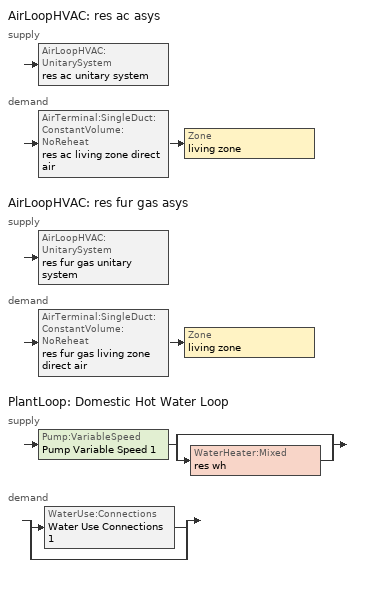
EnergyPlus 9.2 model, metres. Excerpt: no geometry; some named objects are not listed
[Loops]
AirLoopHVAC 'res ac asys'
 supply: AirLoopHVAC:UnitarySystem 'res ac unitary system'
 demand: AirTerminal:SingleDuct:ConstantVolume:NoReheat 'res ac living zone direct air' > Zone 'living zone'
AirLoopHVAC 'res fur gas asys'
 supply: AirLoopHVAC:UnitarySystem 'res fur gas unitary system'
 demand: AirTerminal:SingleDuct:ConstantVolume:NoReheat 'res fur gas living zone direct air' > Zone 'living zone'
PlantLoop 'Domestic Hot Water Loop'
 supply: Pump:VariableSpeed 'Pump Variable Speed 1' > split
  | bypass
  | WaterHeater:Mixed 'res wh'
 demand: split
  | WaterUse:Connections 'Water Use Connections 1'
  | bypass
[ZoneControl:Thermostat]
living zone Thermostat: Zone or ZoneList=living zone; Control Type Schedule=living zone Thermostat Schedule; Control 1=living zone temperature setpoint
[ThermostatSetpoint:DualSetpoint]
living zone temperature setpoint: Heating Setpoint Temperature Schedule=res heating setpoint; Cooling Setpoint Temperature Schedule=res cooling setpoint
[AirTerminal:SingleDuct:ConstantVolume:NoReheat] Availability Schedule=Always On Discrete; Maximum Air Flow Rate {m3/s}=2.98941
res ac living zone direct air; res fur gas living zone direct air
[Zone equipment]
living zone: res ac living zone direct air, res fur gas living zone direct air
[AirLoopHVAC] Design Supply Air Flow Rate {m3/s}=2.98941
res ac asys; res fur gas asys
[Sizing:System] Type of Load to Size On=Sensible; Design Outdoor Air Flow Rate {m3/s}=Autosize; Central Heating Maximum System Air Flow Ratio=0.3; Preheat Design Temperature {C}=7; Preheat Design Humidity Ratio {kgWater/kgDryAir}=0.008; Precool Design Temperature {C}=12.8; Precool Design Humidity Ratio {kgWater/kgDryAir}=0.008; Central Cooling Design Supply Air Temperature {C}=12.8; Central Heating Design Supply Air Temperature {C}=16.7; Type of Zone Sum to Use=NonCoincident; 100% Outdoor Air in Cooling=Yes; 100% Outdoor Air in Heating=Yes; Central Cooling Design Supply Air Humidity Ratio {kgWater/kgDryAir}=0.0085; Central Heating Design Supply Air Humidity Ratio {kgWater/kgDryAir}=0.008; Cooling Supply Air Flow Rate Method=DesignDay; Cooling Supply Air Flow Rate {m3/s}=0; Cooling Supply Air Flow Rate Per Floor Area {m3/s-m2}=0.00996765; Cooling Fraction of Autosized Cooling Supply Air Flow Rate=1; Cooling Supply Air Flow Rate Per Unit Cooling Capacity {m3/s-W}=3.94755e-05; Heating Supply Air Flow Rate Method=DesignDay; Heating Supply Air Flow Rate {m3/s}=0; Heating Supply Air Flow Rate Per Floor Area {m3/s-m2}=0.00996765; Heating Fraction of Autosized Heating Supply Air Flow Rate=1; Heating Fraction of Autosized Cooling Supply Air Flow Rate=1; Heating Supply Air Flow Rate Per Unit Heating Capacity {m3/s-W}=3.15882e-05; System Outdoor Air Method=ZoneSum; Zone Maximum Outdoor Air Fraction=1; Cooling Design Capacity Method=CoolingDesignCapacity; Cooling Design Capacity {W}=Autosize; Cooling Design Capacity Per Floor Area {W/m2}=234.7; Fraction of Autosized Cooling Design Capacity=1; Heating Design Capacity Method=HeatingDesignCapacity; Heating Design Capacity {W}=Autosize; Heating Design Capacity Per Floor Area {W/m2}=157; Fraction of Autosized Heating Design Capacity=1; Central Cooling Capacity Control Method=OnOff
res ac asys; res fur gas asys
[AirLoopHVAC:UnitarySystem] Control Type=Load; Controlling Zone or Thermostat Location=living zone; Dehumidification Control Type=None; Availability Schedule=Always On Discrete; Fan Placement=BlowThrough; Supply Air Fan Operating Mode Schedule=Always Off Discrete; DX Heating Coil Sizing Ratio=1; Use DOAS DX Cooling Coil=No; Minimum Supply Air Temperature {C}=2; Latent Load Control=SensibleOnlyLoadControl; Cooling Supply Air Flow Rate Method=SupplyAirFlowRate; Heating Supply Air Flow Rate Method=SupplyAirFlowRate; No Load Supply Air Flow Rate {m3/s}=0; Maximum Supply Air Temperature {C}=48.8889; Maximum Outdoor Dry-Bulb Temperature for Supplemental Heater Operation {C}=21; Maximum Cycling Rate {cycles/hr}=2.5; Heat Pump Time Constant {s}=60; Fraction of On-Cycle Power Use=0.01; Heat Pump Fan Delay Time {s}=60; Ancillary On-Cycle Electric Power {W}=0; Ancillary Off-Cycle Electric Power {W}=0
Name | Supply Fan | Cooling Coil | Cooling Supply Air Flow Rate {m3/s} | Heating Supply Air Flow Rate {m3/s} | Heating Coil
res ac unitary system | res ac clg supply fan | res ac cooling coil | 2.98941 | 0
res fur gas unitary system | res fur gas htg supply fan |  | 0 | 0.24158 | res fur gas heating coil
[Fan:OnOff] Availability Schedule=Always On Discrete; Fan Total Efficiency=0.75; Pressure Rise {Pa}=794.58; Maximum Flow Rate {m3/s}=2.98942; Motor Efficiency=1; Motor In Airstream Fraction=1
Name | Fan Power Ratio Function of Speed Ratio Curve | Fan Efficiency Ratio Function of Speed Ratio Curve
res ac clg supply fan | Fan On Off Power Curve | Fan On Off Efficiency Curve
res fur gas htg supply fan | Fan On Off Power Curve 1 | Fan On Off Efficiency Curve 1
[Coil:Cooling:DX:SingleSpeed]
res ac cooling coil: Availability Schedule=Always On Discrete; Gross Rated Total Cooling Capacity {W}=62361.7; Gross Rated Sensible Heat Ratio=0.740403; Gross Rated Cooling COP {W/W}=3.95054; Rated Air Flow Rate {m3/s}=3.23115; Rated Evaporator Fan Power Per Volume Flow Rate {W/(m3/s)}=773.391; Total Cooling Capacity Function of Temperature Curve=Cool-Cap-fT1; Total Cooling Capacity Function of Flow Fraction Curve=Cool-Cap-fFF1; Energy Input Ratio Function of Temperature Curve=Cool-EIR-fT1; Energy Input Ratio Function of Flow Fraction Curve=Cool-EIR-fFF1; Part Load Fraction Correlation Curve=Cool-PLF-fPLR1; Nominal Time for Condensate Removal to Begin {s}=1000; Ratio of Initial Moisture Evaporation Rate and Steady State Latent Capacity=1.5; Maximum Cycling Rate {cycles/hr}=3; Latent Capacity Time Constant {s}=45; Condenser Type=AirCooled; Evaporative Condenser Effectiveness=0; Evaporative Condenser Air Flow Rate {m3/s}=Autosize; Evaporative Condenser Pump Rated Power Consumption {W}=Autosize; Crankcase Heater Capacity {W}=0; Maximum Outdoor Dry-Bulb Temperature for Crankcase Heater Operation {C}=12.7778; Basin Heater Capacity {W/K}=0; Basin Heater Setpoint Temperature {C}=10
[Coil:Heating:Fuel]
res fur gas heating coil: Availability Schedule=Always On Discrete; Fuel Type=NaturalGas; Burner Efficiency=0.925; Nominal Capacity {W}=8227.37; Parasitic Electric Load {W}=76; Parasitic Fuel Load {W}=0
[PlantLoop]
Domestic Hot Water Loop: Fluid Type=Water; Plant Equipment Operation Scheme=Domestic Hot Water Loop Operation Schemes; Maximum Loop Temperature {C}=100; Minimum Loop Temperature {C}=0; Maximum Loop Flow Rate {m3/s}=0.01; Minimum Loop Flow Rate {m3/s}=0; Plant Loop Volume {m3}=0.003; Load Distribution Scheme=Optimal; Plant Loop Demand Calculation Scheme=SingleSetpoint
[Sizing:Plant]
Domestic Hot Water Loop: Loop Type=Heating; Design Loop Exit Temperature {C}=52.6667; Loop Design Temperature Difference {deltaC}=5.55556; Sizing Option=NonCoincident; Zone Timesteps in Averaging Window=1; Coincident Sizing Factor Mode=None
[Pump:VariableSpeed]
Pump Variable Speed 1: Design Maximum Flow Rate {m3/s}=0.01; Design Pump Head {Pa}=1; Design Power Consumption {W}=0; Motor Efficiency=1; Fraction of Motor Inefficiencies to Fluid Stream=0; Coefficient 1 of the Part Load Performance Curve=0; Coefficient 2 of the Part Load Performance Curve=1; Coefficient 3 of the Part Load Performance Curve=0; Coefficient 4 of the Part Load Performance Curve=0; Design Minimum Flow Rate {m3/s}=0; Pump Control Type=Intermittent; Skin Loss Radiative Fraction=0.5; Design Power Sizing Method=PowerPerFlowPerPressure; Design Electric Power per Unit Flow Rate {W/(m3/s)}=348701.1; Design Shaft Power per Unit Flow Rate per Unit Head {W/((m3/s)-Pa)}=1.28205; Design Minimum Flow Rate Fraction=0
[WaterHeater:Mixed]
res wh: Tank Volume {m3}=0.143846; Setpoint Temperature Schedule=WH Setpoint Temp; Deadband Temperature Difference {deltaC}=2; Maximum Temperature Limit {C}=99; Heater Control Type=Cycle; Heater Maximum Capacity {W}=11722.8; Heater Minimum Capacity {W}=0; Heater Ignition Minimum Flow Rate {m3/s}=0; Heater Ignition Delay {s}=0; Heater Fuel Type=NaturalGas; Heater Thermal Efficiency=0.773298; Off Cycle Parasitic Fuel Consumption Rate {W}=0; Off Cycle Parasitic Fuel Type=Electricity; Off Cycle Parasitic Heat Fraction to Tank=0; On Cycle Parasitic Fuel Consumption Rate {W}=0; On Cycle Parasitic Fuel Type=Electricity; On Cycle Parasitic Heat Fraction to Tank=0; Ambient Temperature Indicator=Zone; Ambient Temperature Zone=garage zone; Off Cycle Loss Coefficient to Ambient Temperature {W/K}=4.15693; Off Cycle Loss Fraction to Zone=0.64; On Cycle Loss Coefficient to Ambient Temperature {W/K}=4.15693; On Cycle Loss Fraction to Zone=1; Use Side Effectiveness=1; Source Side Effectiveness=1; Use Side Design Flow Rate {m3/s}=Autosize; Source Side Design Flow Rate {m3/s}=Autosize; Indirect Water Heating Recovery Time {hr}=1.5; Source Side Flow Control Mode=IndirectHeatPrimarySetpoint
[SetpointManager:Scheduled]
Setpoint Manager Scheduled 1: Control Variable=Temperature; Schedule=dhw temp
[WaterUse:Connections]
Water Use Connections 1: Water Use Equipment Name 1=res shower; Water Use Equipment Name 2=res sink; Water Use Equipment Name 3=res bath; Water Use Equipment Name 4=res shower dist; Water Use Equipment Name 5=res sink dist; Water Use Equipment Name 6=res bath dist; Water Use Equipment Name 7=res cw
[WaterUse:Equipment] Zone=living zone
Name | Peak Flow Rate {m3/s} | Flow Rate Fraction Schedule | Target Temperature Schedule
res shower | 0.000464555 | showers | fixtures temperature schedule
res sink | 0.00107722 | sinks | fixtures temperature schedule
res bath | 0.00076226 | baths | fixtures temperature schedule
res shower dist | 0 | showers | fixtures temperature schedule
res sink dist | 0 | sinks | fixtures temperature schedule
res bath dist | 0 | baths | fixtures temperature schedule
res cw | 0.000473853 | clothes_washer | res cw temperature schedule
[PlantEquipmentOperationSchemes]
Domestic Hot Water Loop Operation Schemes: Control Scheme Object Type 1=PlantEquipmentOperation:HeatingLoad; Control Scheme Name 1=Domestic Hot Water Loop Heating Operation Scheme; Control Scheme Schedule Name 1=Always On Discrete
[PlantEquipmentOperation:HeatingLoad]
Domestic Hot Water Loop Heating Operation Scheme: Load Range Lower Limit 1 {W}=0; Load Range Upper Limit 1 {W}=1000000000; Range Equipment List Name 1=Domestic Hot Water Loop Heating Equipment List
[PlantEquipmentList]
Domestic Hot Water Loop Heating Equipment List: WaterHeater:Mixed, res wh
[EnergyManagementSystem:Sensor]
Name | Output:Variable or Output:Meter Index Key | Output:Variable or Output:Meter
res_af_1_tin_s; res_ceil_fan_tin_sensor | living zone | Zone Mean Air Temperature
res_af_1_tt_s | living zone | Zone Outdoor Air Drybulb Temperature
res_ds_res_ac_asys_fan_rtf_s | res ac clg supply fan | Fan Runtime Fraction
res_ds_res_ac_asys_win_s; res_ds_res_fur_gas_asys_win_s | living zone | Zone Mean Air Humidity Ratio
res_ds_res_fur_gas_asys_fan_rtf_s | res fur gas htg supply fan | Fan Runtime Fraction
[EnergyManagementSystem:Program]
res_infil_1_program: Set p_m = 0.14; Set p_s = 0.22; Set s_m = 270; Set s_s = 370; Set z_m = 9.99744; Set z_s = 2.4384; Set f_t = (((s_m/z_m)^p_m)*((z_s/s_s)^p_s)); Set Tdiff = res_af_1_tin_s-res_af_1_tt_s; Set dT = @Abs Tdiff; Set c = 0.0872; Set Cs = 0.0724; Set Cw = 0.1432; Set n = 0.67; Set sft = (f_t*0.7000000000000001); Set temp1 = ((c*Cw)*((sft*res_af_vw_s)^(2*n)))^2; Set Qn = (((c*Cs*(dT^n))^2)+temp1)^0.5; Set Tdiff = res_af_1_tin_s-res_af_1_tt_s; Set dT = @Abs Tdiff; Set QWHV = res_infil_1_wh_sch_s*0.0; Set Qrange = res_infil_1_range_sch_s*0.0472; Set Qdryer = res_infil_1_dryer_sch_s*0.0472; Set Qbath = res_infil_1_bath_sch_s*0.0472; Set QhpwhOut = 0; Set QhpwhIn = 0; Set QductsOut = 0; Set QductsIn = 0; Set QductsOut = QductsOut+res_ds_res_fur_gas_asys_lk_ret_fan_equiv; Set QductsIn = QductsIn+res_ds_res_fur_gas_asys_lk_sup_fan_equiv; Set QductsOut = QductsOut+res_ds_res_ac_asys_lk_ret_fan_equiv; Set QductsIn = QductsIn+res_ds_res_ac_asys_lk_sup_fan_equiv; Set Qout = Qrange+Qbath+Qdryer+QhpwhOut+QductsOut; Set Qin = QWHV+QhpwhIn+QductsIn; Set Qu = @Abs (Qout- Qin); Set Qb = (@Min Qout Qin); Set faneff_wh = 1; Set res_infil_1_house_fan_act = (QWHV*300)/faneff_wh*0; Set faneff_sp = 0.4719474432000001; Set res_infil_1_range_fan_act = (Qrange*300)/faneff_sp; Set res_infil_1_bath_fan_act = (Qbath*300)/faneff_sp; Set Q_acctd_for_elsewhere = QhpwhOut+QhpwhIn+QductsOut+QductsIn; Set res_infil_1_flow_act = (((Qu^2)+(Qn^2))^0.5)-Q_acctd_for_elsewhere; Set res_infil_1_flow_act = (@Max res_infil_1_flow_act 0)
res_nv_1_program: Set Tdiff = res_af_1_tin_s-res_af_1_tt_s; Set dT = (@Abs Tdiff); Set pt = (@RhFnTdbWPb res_af_1_tt_s res_nv_wt_s res_nv_pb_s); Set NVA = 3883.569926108333; Set Cs = 8.963020389461627e-05; Set Cw = 6.158219665777789e-05; Set MNV = 2.126909810687987; Set MHR = 0.0115; Set MRH = 0.7; Set temp1 = (res_nv_1_nva_s*NVA); Set SGNV = temp1*((((Cs*dT)+(Cw*(res_af_vw_s^2)))^0.5)/1000); If (res_nv_wt_s<MHR) && (pt<MRH) && (res_af_1_tin_s>res_nv_1_sp_s); Set temp2 = (res_af_1_tin_s-res_nv_1_sp_s); Set NVadj1 = temp2/(res_af_1_tin_s-res_af_1_tt_s); Set NVadj2 = (@Min NVadj1 1); Set NVadj3 = (@Max NVadj2 0); Set NVadj = SGNV*NVadj3; Set res_nv_1_flow_act = (@Min NVadj MNV); Else; Set res_nv_1_flow_act = 0; EndIf
[EnergyManagementSystem:Subroutine]
res_ds_res_ac_asys_lk_subrout: Set f_sup = 0.13326673326673327; Set f_ret = 0.06673326673326675; Set f_OA = 0.06653346653346652; Set oafrate = f_OA * res_ds_res_ac_asys_AhVfr; Set suplkfrate = f_sup * res_ds_res_ac_asys_AhVfr; Set retlkfrate = f_ret * res_ds_res_ac_asys_AhVfr; Set res_ds_res_ac_asys_AhToLiv = (@Abs (suplkfrate-retlkfrate-oafrate)); Set res_ds_res_ac_asys_LivToAh = 0; Set res_ds_res_ac_asys_lk_sup_fan_equiv = 0; Set res_ds_res_ac_asys_lk_ret_fan_equiv = oafrate; If res_ds_res_ac_asys_AhMfr>0; Set h_SA=(@HFnTdbW res_ds_res_ac_asys_AhTt res_ds_res_ac_asys_AhWt); Set h_AHZ=(@HFnTdbW res_ds_res_ac_asys_AhT res_ds_res_ac_asys_AhW); Set h_RA=(@HFnTdbW res_ds_res_ac_asys_RaT res_ds_res_ac_asys_RaW); Set h_fg=(@HfgAirFnWTdb res_ds_res_ac_asys_AhWt res_ds_res_ac_asys_AhTt); Set SALkQtot=f_sup*res_ds_res_ac_asys_AhMfr*(h_RA-h_SA); Set temp1=h_fg*(res_ds_res_ac_asys_RaW-res_ds_res_ac_asys_AhWt); Set res_ds_res_ac_asys_SupLatLkToLv = f_sup*res_ds_res_ac_asys_AhMfr*temp1; Set res_ds_res_ac_asys_SupSLkToLv = SALkQtot-res_ds_res_ac_asys_SupLatLkToLv; Set eTm=(res_ds_res_ac_asys_FanRtf/(res_ds_res_ac_asys_AhMfr*1006.0))*35.717; Set eTm=0-eTm; Set temp4=res_ds_res_ac_asys_AhT; Set tsup=temp4+((res_ds_res_ac_asys_AhTt-res_ds_res_ac_asys_AhT)*(@Exp eTm)); Set temp5=tsup-res_ds_res_ac_asys_AhTt; Set res_ds_res_ac_asys_SupDCnToLv = res_ds_res_ac_asys_AhMfr*1006.0*temp5; Set res_ds_res_ac_asys_SupDCnToAh = 0-res_ds_res_ac_asys_SupDCnToLv; Set eTm=(res_ds_res_ac_asys_FanRtf/(res_ds_res_ac_asys_AhMfr*1006.0))*11.606; Set eTm=0-eTm; Set temp6=res_ds_res_ac_asys_AhT; Set tret=temp6+((res_ds_res_ac_asys_RaT-res_ds_res_ac_asys_AhT)*(@Exp eTm)); Set temp7=tret-res_ds_res_ac_asys_RaT; Set res_ds_res_ac_asys_RetDCnToPl=res_ds_res_ac_asys_AhMfr*1006.0*temp7; Set res_ds_res_ac_asys_RetDCnToAh=0-res_ds_res_ac_asys_RetDCnToPl; Set res_ds_res_ac_asys_RetLatLk=0; Set temp2=(res_ds_res_ac_asys_AhT-res_ds_res_ac_asys_RaT); Set res_ds_res_ac_asys_RetSLk=f_ret*res_ds_res_ac_asys_AhMfr*1006.0*temp2; Set QtLkToAHZn=f_sup*res_ds_res_ac_asys_AhMfr*(h_SA-h_AHZ); Set temp3=(res_ds_res_ac_asys_AhWt-res_ds_res_ac_asys_AhW); Set res_ds_res_ac_asys_SupLatLkToAh=f_sup*res_ds_res_ac_asys_AhMfr*h_fg; Set res_ds_res_ac_asys_SupLatLkToAh=res_ds_res_ac_asys_SupLatLkToAh*temp3; Set res_ds_res_ac_asys_SupSLkToAh=QtLkToAHZn-res_ds_res_ac_asys_SupLatLkToAh; Else; Set res_ds_res_ac_asys_SupLatLkToLv=0; Set res_ds_res_ac_asys_SupSLkToLv=0; Set res_ds_res_ac_asys_SupDCnToLv=0; Set res_ds_res_ac_asys_SupDCnToAh=0; Set res_ds_res_ac_asys_RetDCnToPl=0; Set res_ds_res_ac_asys_RetDCnToAh=0; Set res_ds_res_ac_asys_RetLatLk=0; Set res_ds_res_ac_asys_RetSLk=0; Set res_ds_res_ac_asys_SupLatLkToAh=0; Set res_ds_res_ac_asys_SupSLkToAh=0; EndIf
res_ds_res_fur_gas_asys_lk_subrout: Set f_sup = 0.13326673326673327; Set f_ret = 0.06673326673326675; Set f_OA = 0.06653346653346652; Set oafrate = f_OA * res_ds_res_fur_gas_asys_AhVfr; Set suplkfrate = f_sup * res_ds_res_fur_gas_asys_AhVfr; Set retlkfrate = f_ret * res_ds_res_fur_gas_asys_AhVfr; Set res_ds_res_fur_gas_asys_AhToLiv = (@Abs (suplkfrate-retlkfrate-oafrate)); Set res_ds_res_fur_gas_asys_LivToAh = 0; Set res_ds_res_fur_gas_asys_lk_sup_fan_equiv = 0; Set res_ds_res_fur_gas_asys_lk_ret_fan_equiv = oafrate; If res_ds_res_fur_gas_asys_AhMfr>0; Set h_SA=(@HFnTdbW res_ds_res_fur_gas_asys_AhTt res_ds_res_fur_gas_asys_AhWt); Set h_AHZ=(@HFnTdbW res_ds_res_fur_gas_asys_AhT res_ds_res_fur_gas_asys_AhW); Set h_RA=(@HFnTdbW res_ds_res_fur_gas_asys_RaT res_ds_res_fur_gas_asys_RaW); Set h_fg=(@HfgAirFnWTdb res_ds_res_fur_gas_asys_AhWt res_ds_res_fur_gas_asys_AhTt); Set SALkQtot=f_sup*res_ds_res_fur_gas_asys_AhMfr*(h_RA-h_SA); Set temp1=h_fg*(res_ds_res_fur_gas_asys_RaW-res_ds_res_fur_gas_asys_AhWt); Set res_ds_res_fur_gas_asys_SupLatLkToLv = f_sup*res_ds_res_fur_gas_asys_AhMfr*temp1; Set res_ds_res_fur_gas_asys_SupSLkToLv = SALkQtot-res_ds_res_fur_gas_asys_SupLatLkToLv; Set eTm=(res_ds_res_fur_gas_asys_FanRtf/(res_ds_res_fur_gas_asys_AhMfr*1006.0))*35.717; Set eTm=0-eTm; Set temp4=res_ds_res_fur_gas_asys_AhT; Set tsup=temp4+((res_ds_res_fur_gas_asys_AhTt-res_ds_res_fur_gas_asys_AhT)*(@Exp eTm)); Set temp5=tsup-res_ds_res_fur_gas_asys_AhTt; Set res_ds_res_fur_gas_asys_SupDCnToLv = res_ds_res_fur_gas_asys_AhMfr*1006.0*temp5; Set res_ds_res_fur_gas_asys_SupDCnToAh = 0-res_ds_res_fur_gas_asys_SupDCnToLv; Set eTm=(res_ds_res_fur_gas_asys_FanRtf/(res_ds_res_fur_gas_asys_AhMfr*1006.0))*11.606; Set eTm=0-eTm; Set temp6=res_ds_res_fur_gas_asys_AhT; Set tret=temp6+((res_ds_res_fur_gas_asys_RaT-res_ds_res_fur_gas_asys_AhT)*(@Exp eTm)); Set temp7=tret-res_ds_res_fur_gas_asys_RaT; Set res_ds_res_fur_gas_asys_RetDCnToPl=res_ds_res_fur_gas_asys_AhMfr*1006.0*temp7; Set res_ds_res_fur_gas_asys_RetDCnToAh=0-res_ds_res_fur_gas_asys_RetDCnToPl; Set res_ds_res_fur_gas_asys_RetLatLk=0; Set temp2=(res_ds_res_fur_gas_asys_AhT-res_ds_res_fur_gas_asys_RaT); Set res_ds_res_fur_gas_asys_RetSLk=f_ret*res_ds_res_fur_gas_asys_AhMfr*1006.0*temp2; Set QtLkToAHZn=f_sup*res_ds_res_fur_gas_asys_AhMfr*(h_SA-h_AHZ); Set temp3=(res_ds_res_fur_gas_asys_AhWt-res_ds_res_fur_gas_asys_AhW); Set res_ds_res_fur_gas_asys_SupLatLkToAh=f_sup*res_ds_res_fur_gas_asys_AhMfr*h_fg; Set res_ds_res_fur_gas_asys_SupLatLkToAh=res_ds_res_fur_gas_asys_SupLatLkToAh*temp3; Set res_ds_res_fur_gas_asys_SupSLkToAh=QtLkToAHZn-res_ds_res_fur_gas_asys_SupLatLkToAh; Else; Set res_ds_res_fur_gas_asys_SupLatLkToLv=0; Set res_ds_res_fur_gas_asys_SupSLkToLv=0; Set res_ds_res_fur_gas_asys_SupDCnToLv=0; Set res_ds_res_fur_gas_asys_SupDCnToAh=0; Set res_ds_res_fur_gas_asys_RetDCnToPl=0; Set res_ds_res_fur_gas_asys_RetDCnToAh=0; Set res_ds_res_fur_gas_asys_RetLatLk=0; Set res_ds_res_fur_gas_asys_RetSLk=0; Set res_ds_res_fur_gas_asys_SupLatLkToAh=0; Set res_ds_res_fur_gas_asys_SupSLkToAh=0; EndIf
[EnergyManagementSystem:ProgramCallingManager]
res af_1 program calling manager: BeginTimestepBeforePredictor; res_infil_1_program; res_nv_1_program
res ceil fan program calling manager: BeginTimestepBeforePredictor; res_ceil_fan_schedule_program
res ds res ac asys program calling manager: EndOfSystemTimestepAfterHVACReporting; res_ds_res_ac_asys_program
res ds res fur gas asys program calling manager: EndOfSystemTimestepAfterHVACReporting; res_ds_res_fur_gas_asys_program
[Schedule:File] File=/var/simdata/openstudio/generated_files/schedules.csv; Rows to Skip at Top=1; Number of Hours of Data=8760; Column Separator=Comma; Interpolate to Timestep=No; Minutes per Item=15
Name | Column Number
baths | 11
clothes_washer | 8
showers | 12
sinks | 13
[Schedule:Constant]
Name | Hourly Value
Always Off Discrete | 0
Always On Discrete | 1
dhw temp; WH Setpoint Temp | 52.6667
fixtures temperature schedule | 43.3333
res cw temperature schedule | 52.666
[Schedule:Compact]
living zone Thermostat Schedule: Through: 12/31, For: AllDays, Until: 24:00, 4
[Schedule:Day:Interval]
res heating setpoint allday1; res heating setpoint allday2; res heating setpoint allday3; res heating setpoint allday4; res heating setpoint allday5; res heating setpoint allday6; res heating setpoint allday7; res heating setpoint allday8; res heating setpoint allday9; res heating setpoint allday10; res heating setpoint allday11; res heating setpoint allday12; res heating setpoint winter design; res cooling setpoint winter design: No, 24:00, 21.1111
Schedule Day 8; Schedule Day 9: No, 24:00, 0
res heating setpoint summer design; res cooling setpoint summer design: No, 24:00, 23.8889
res cooling setpoint allday1; res cooling setpoint allday2; res cooling setpoint allday3; res cooling setpoint allday4; res cooling setpoint allday5; res cooling setpoint allday6; res cooling setpoint allday7; res cooling setpoint allday8; res cooling setpoint allday9; res cooling setpoint allday10; res cooling setpoint allday11; res cooling setpoint allday12: No, 01:00, 24.4444, 02:00, 24.4444, 03:00, 24.4444, 04:00, 24.4444, 05:00, 24.4444, 06:00, 24.4444, 07:00, 24.4444, 08:00, 24.4444, 09:00, 24.4444, 10:00, 24.4444, 11:00, 24.4444, 12:00, 24.4444, 13:00, 24.4444, 14:00, 24.4444, 15:00, 24.4444, 16:00, 24.4444, 17:00, 24.4444, 18:00, 24.4444, 19:00, 24.4444, 20:00, 24.4444, 21:00, 24.4444, 22:00, 24.4444, 23:00, 24.4444, 24:00, 24.4444
[Schedule:Week:Daily]
res heating setpoint Week Rule - Jan1-Jan6: Schedule Day 8, res heating setpoint allday1, res heating setpoint allday1, res heating setpoint allday1, res heating setpoint allday1, res heating setpoint allday1, res heating setpoint allday1, Schedule Day 8, res heating setpoint summer design, res heating setpoint winter design, Schedule Day 8, Schedule Day 8
res heating setpoint Week Rule - Jan7-Jan27: res heating setpoint allday1, res heating setpoint allday1, res heating setpoint allday1, res heating setpoint allday1, res heating setpoint allday1, res heating setpoint allday1, res heating setpoint allday1, Schedule Day 8, res heating setpoint summer design, res heating setpoint winter design, Schedule Day 8, Schedule Day 8
res heating setpoint Week Rule - Jan28-Feb3: res heating setpoint allday1, res heating setpoint allday1, res heating setpoint allday1, res heating setpoint allday1, res heating setpoint allday2, res heating setpoint allday2, res heating setpoint allday2, Schedule Day 8, res heating setpoint summer design, res heating setpoint winter design, Schedule Day 8, Schedule Day 8
res heating setpoint Week Rule - Feb4-Feb24: res heating setpoint allday2, res heating setpoint allday2, res heating setpoint allday2, res heating setpoint allday2, res heating setpoint allday2, res heating setpoint allday2, res heating setpoint allday2, Schedule Day 8, res heating setpoint summer design, res heating setpoint winter design, Schedule Day 8, Schedule Day 8
res heating setpoint Week Rule - Feb25-Mar3: res heating setpoint allday2, res heating setpoint allday2, res heating setpoint allday2, res heating setpoint allday2, res heating setpoint allday3, res heating setpoint allday3, res heating setpoint allday3, Schedule Day 8, res heating setpoint summer design, res heating setpoint winter design, Schedule Day 8, Schedule Day 8
res heating setpoint Week Rule - Mar4-Mar31: res heating setpoint allday3, res heating setpoint allday3, res heating setpoint allday3, res heating setpoint allday3, res heating setpoint allday3, res heating setpoint allday3, res heating setpoint allday3, Schedule Day 8, res heating setpoint summer design, res heating setpoint winter design, Schedule Day 8, Schedule Day 8
res heating setpoint Week Rule - Apr1-Apr28: res heating setpoint allday4, res heating setpoint allday4, res heating setpoint allday4, res heating setpoint allday4, res heating setpoint allday4, res heating setpoint allday4, res heating setpoint allday4, Schedule Day 8, res heating setpoint summer design, res heating setpoint winter design, Schedule Day 8, Schedule Day 8
res heating setpoint Week Rule - Apr29-May5: res heating setpoint allday4, res heating setpoint allday4, res heating setpoint allday5, res heating setpoint allday5, res heating setpoint allday5, res heating setpoint allday5, res heating setpoint allday5, Schedule Day 8, res heating setpoint summer design, res heating setpoint winter design, Schedule Day 8, Schedule Day 8
res heating setpoint Week Rule - May6-May26: res heating setpoint allday5, res heating setpoint allday5, res heating setpoint allday5, res heating setpoint allday5, res heating setpoint allday5, res heating setpoint allday5, res heating setpoint allday5, Schedule Day 8, res heating setpoint summer design, res heating setpoint winter design, Schedule Day 8, Schedule Day 8
res heating setpoint Week Rule - May27-Jun2: res heating setpoint allday5, res heating setpoint allday5, res heating setpoint allday5, res heating setpoint allday5, res heating setpoint allday5, res heating setpoint allday6, res heating setpoint allday6, Schedule Day 8, res heating setpoint summer design, res heating setpoint winter design, Schedule Day 8, Schedule Day 8
res heating setpoint Week Rule - Jun3-Jun30: res heating setpoint allday6, res heating setpoint allday6, res heating setpoint allday6, res heating setpoint allday6, res heating setpoint allday6, res heating setpoint allday6, res heating setpoint allday6, Schedule Day 8, res heating setpoint summer design, res heating setpoint winter design, Schedule Day 8, Schedule Day 8
res heating setpoint Week Rule - Jul1-Jul28: res heating setpoint allday7, res heating setpoint allday7, res heating setpoint allday7, res heating setpoint allday7, res heating setpoint allday7, res heating setpoint allday7, res heating setpoint allday7, Schedule Day 8, res heating setpoint summer design, res heating setpoint winter design, Schedule Day 8, Schedule Day 8
res heating setpoint Week Rule - Jul29-Aug4: res heating setpoint allday7, res heating setpoint allday7, res heating setpoint allday7, res heating setpoint allday8, res heating setpoint allday8, res heating setpoint allday8, res heating setpoint allday8, Schedule Day 8, res heating setpoint summer design, res heating setpoint winter design, Schedule Day 8, Schedule Day 8
res heating setpoint Week Rule - Aug5-Aug25: res heating setpoint allday8, res heating setpoint allday8, res heating setpoint allday8, res heating setpoint allday8, res heating setpoint allday8, res heating setpoint allday8, res heating setpoint allday8, Schedule Day 8, res heating setpoint summer design, res heating setpoint winter design, Schedule Day 8, Schedule Day 8
res heating setpoint Week Rule - Aug26-Sep1: res heating setpoint allday8, res heating setpoint allday8, res heating setpoint allday8, res heating setpoint allday8, res heating setpoint allday8, res heating setpoint allday8, res heating setpoint allday9, Schedule Day 8, res heating setpoint summer design, res heating setpoint winter design, Schedule Day 8, Schedule Day 8
res heating setpoint Week Rule - Sep2-Sep29: res heating setpoint allday9, res heating setpoint allday9, res heating setpoint allday9, res heating setpoint allday9, res heating setpoint allday9, res heating setpoint allday9, res heating setpoint allday9, Schedule Day 8, res heating setpoint summer design, res heating setpoint winter design, Schedule Day 8, Schedule Day 8
res heating setpoint Week Rule - Sep30-Oct6: res heating setpoint allday9, res heating setpoint allday10, res heating setpoint allday10, res heating setpoint allday10, res heating setpoint allday10, res heating setpoint allday10, res heating setpoint allday10, Schedule Day 8, res heating setpoint summer design, res heating setpoint winter design, Schedule Day 8, Schedule Day 8
res heating setpoint Week Rule - Oct7-Oct27: res heating setpoint allday10, res heating setpoint allday10, res heating setpoint allday10, res heating setpoint allday10, res heating setpoint allday10, res heating setpoint allday10, res heating setpoint allday10, Schedule Day 8, res heating setpoint summer design, res heating setpoint winter design, Schedule Day 8, Schedule Day 8
res heating setpoint Week Rule - Oct28-Nov3: res heating setpoint allday10, res heating setpoint allday10, res heating setpoint allday10, res heating setpoint allday10, res heating setpoint allday11, res heating setpoint allday11, res heating setpoint allday11, Schedule Day 8, res heating setpoint summer design, res heating setpoint winter design, Schedule Day 8, Schedule Day 8
res heating setpoint Week Rule - Nov4-Nov24: res heating setpoint allday11, res heating setpoint allday11, res heating setpoint allday11, res heating setpoint allday11, res heating setpoint allday11, res heating setpoint allday11, res heating setpoint allday11, Schedule Day 8, res heating setpoint summer design, res heating setpoint winter design, Schedule Day 8, Schedule Day 8
res heating setpoint Week Rule - Nov25-Dec1: res heating setpoint allday11, res heating setpoint allday11, res heating setpoint allday11, res heating setpoint allday11, res heating setpoint allday11, res heating setpoint allday11, res heating setpoint allday12, Schedule Day 8, res heating setpoint summer design, res heating setpoint winter design, Schedule Day 8, Schedule Day 8
res heating setpoint Week Rule - Dec2-Dec31: res heating setpoint allday12, res heating setpoint allday12, res heating setpoint allday12, res heating setpoint allday12, res heating setpoint allday12, res heating setpoint allday12, res heating setpoint allday12, Schedule Day 8, res heating setpoint summer design, res heating setpoint winter design, Schedule Day 8, Schedule Day 8
res cooling setpoint Week Rule - Jan1-Jan6: Schedule Day 9, res cooling setpoint allday1, res cooling setpoint allday1, res cooling setpoint allday1, res cooling setpoint allday1, res cooling setpoint allday1, res cooling setpoint allday1, Schedule Day 9, res cooling setpoint summer design, res cooling setpoint winter design, Schedule Day 9, Schedule Day 9
res cooling setpoint Week Rule - Jan7-Jan27: res cooling setpoint allday1, res cooling setpoint allday1, res cooling setpoint allday1, res cooling setpoint allday1, res cooling setpoint allday1, res cooling setpoint allday1, res cooling setpoint allday1, Schedule Day 9, res cooling setpoint summer design, res cooling setpoint winter design, Schedule Day 9, Schedule Day 9
res cooling setpoint Week Rule - Jan28-Feb3: res cooling setpoint allday1, res cooling setpoint allday1, res cooling setpoint allday1, res cooling setpoint allday1, res cooling setpoint allday2, res cooling setpoint allday2, res cooling setpoint allday2, Schedule Day 9, res cooling setpoint summer design, res cooling setpoint winter design, Schedule Day 9, Schedule Day 9
res cooling setpoint Week Rule - Feb4-Feb24: res cooling setpoint allday2, res cooling setpoint allday2, res cooling setpoint allday2, res cooling setpoint allday2, res cooling setpoint allday2, res cooling setpoint allday2, res cooling setpoint allday2, Schedule Day 9, res cooling setpoint summer design, res cooling setpoint winter design, Schedule Day 9, Schedule Day 9
res cooling setpoint Week Rule - Feb25-Mar3: res cooling setpoint allday2, res cooling setpoint allday2, res cooling setpoint allday2, res cooling setpoint allday2, res cooling setpoint allday3, res cooling setpoint allday3, res cooling setpoint allday3, Schedule Day 9, res cooling setpoint summer design, res cooling setpoint winter design, Schedule Day 9, Schedule Day 9
res cooling setpoint Week Rule - Mar4-Mar31: res cooling setpoint allday3, res cooling setpoint allday3, res cooling setpoint allday3, res cooling setpoint allday3, res cooling setpoint allday3, res cooling setpoint allday3, res cooling setpoint allday3, Schedule Day 9, res cooling setpoint summer design, res cooling setpoint winter design, Schedule Day 9, Schedule Day 9
res cooling setpoint Week Rule - Apr1-Apr28: res cooling setpoint allday4, res cooling setpoint allday4, res cooling setpoint allday4, res cooling setpoint allday4, res cooling setpoint allday4, res cooling setpoint allday4, res cooling setpoint allday4, Schedule Day 9, res cooling setpoint summer design, res cooling setpoint winter design, Schedule Day 9, Schedule Day 9
res cooling setpoint Week Rule - Apr29-May5: res cooling setpoint allday4, res cooling setpoint allday4, res cooling setpoint allday5, res cooling setpoint allday5, res cooling setpoint allday5, res cooling setpoint allday5, res cooling setpoint allday5, Schedule Day 9, res cooling setpoint summer design, res cooling setpoint winter design, Schedule Day 9, Schedule Day 9
res cooling setpoint Week Rule - May6-May26: res cooling setpoint allday5, res cooling setpoint allday5, res cooling setpoint allday5, res cooling setpoint allday5, res cooling setpoint allday5, res cooling setpoint allday5, res cooling setpoint allday5, Schedule Day 9, res cooling setpoint summer design, res cooling setpoint winter design, Schedule Day 9, Schedule Day 9
res cooling setpoint Week Rule - May27-Jun2: res cooling setpoint allday5, res cooling setpoint allday5, res cooling setpoint allday5, res cooling setpoint allday5, res cooling setpoint allday5, res cooling setpoint allday6, res cooling setpoint allday6, Schedule Day 9, res cooling setpoint summer design, res cooling setpoint winter design, Schedule Day 9, Schedule Day 9
res cooling setpoint Week Rule - Jun3-Jun30: res cooling setpoint allday6, res cooling setpoint allday6, res cooling setpoint allday6, res cooling setpoint allday6, res cooling setpoint allday6, res cooling setpoint allday6, res cooling setpoint allday6, Schedule Day 9, res cooling setpoint summer design, res cooling setpoint winter design, Schedule Day 9, Schedule Day 9
res cooling setpoint Week Rule - Jul1-Jul28: res cooling setpoint allday7, res cooling setpoint allday7, res cooling setpoint allday7, res cooling setpoint allday7, res cooling setpoint allday7, res cooling setpoint allday7, res cooling setpoint allday7, Schedule Day 9, res cooling setpoint summer design, res cooling setpoint winter design, Schedule Day 9, Schedule Day 9
res cooling setpoint Week Rule - Jul29-Aug4: res cooling setpoint allday7, res cooling setpoint allday7, res cooling setpoint allday7, res cooling setpoint allday8, res cooling setpoint allday8, res cooling setpoint allday8, res cooling setpoint allday8, Schedule Day 9, res cooling setpoint summer design, res cooling setpoint winter design, Schedule Day 9, Schedule Day 9
res cooling setpoint Week Rule - Aug5-Aug25: res cooling setpoint allday8, res cooling setpoint allday8, res cooling setpoint allday8, res cooling setpoint allday8, res cooling setpoint allday8, res cooling setpoint allday8, res cooling setpoint allday8, Schedule Day 9, res cooling setpoint summer design, res cooling setpoint winter design, Schedule Day 9, Schedule Day 9
res cooling setpoint Week Rule - Aug26-Sep1: res cooling setpoint allday8, res cooling setpoint allday8, res cooling setpoint allday8, res cooling setpoint allday8, res cooling setpoint allday8, res cooling setpoint allday8, res cooling setpoint allday9, Schedule Day 9, res cooling setpoint summer design, res cooling setpoint winter design, Schedule Day 9, Schedule Day 9
res cooling setpoint Week Rule - Sep2-Sep29: res cooling setpoint allday9, res cooling setpoint allday9, res cooling setpoint allday9, res cooling setpoint allday9, res cooling setpoint allday9, res cooling setpoint allday9, res cooling setpoint allday9, Schedule Day 9, res cooling setpoint summer design, res cooling setpoint winter design, Schedule Day 9, Schedule Day 9
res cooling setpoint Week Rule - Sep30-Oct6: res cooling setpoint allday9, res cooling setpoint allday10, res cooling setpoint allday10, res cooling setpoint allday10, res cooling setpoint allday10, res cooling setpoint allday10, res cooling setpoint allday10, Schedule Day 9, res cooling setpoint summer design, res cooling setpoint winter design, Schedule Day 9, Schedule Day 9
res cooling setpoint Week Rule - Oct7-Oct27: res cooling setpoint allday10, res cooling setpoint allday10, res cooling setpoint allday10, res cooling setpoint allday10, res cooling setpoint allday10, res cooling setpoint allday10, res cooling setpoint allday10, Schedule Day 9, res cooling setpoint summer design, res cooling setpoint winter design, Schedule Day 9, Schedule Day 9
res cooling setpoint Week Rule - Oct28-Nov3: res cooling setpoint allday10, res cooling setpoint allday10, res cooling setpoint allday10, res cooling setpoint allday10, res cooling setpoint allday11, res cooling setpoint allday11, res cooling setpoint allday11, Schedule Day 9, res cooling setpoint summer design, res cooling setpoint winter design, Schedule Day 9, Schedule Day 9
res cooling setpoint Week Rule - Nov4-Nov24: res cooling setpoint allday11, res cooling setpoint allday11, res cooling setpoint allday11, res cooling setpoint allday11, res cooling setpoint allday11, res cooling setpoint allday11, res cooling setpoint allday11, Schedule Day 9, res cooling setpoint summer design, res cooling setpoint winter design, Schedule Day 9, Schedule Day 9
res cooling setpoint Week Rule - Nov25-Dec1: res cooling setpoint allday11, res cooling setpoint allday11, res cooling setpoint allday11, res cooling setpoint allday11, res cooling setpoint allday11, res cooling setpoint allday11, res cooling setpoint allday12, Schedule Day 9, res cooling setpoint summer design, res cooling setpoint winter design, Schedule Day 9, Schedule Day 9
res cooling setpoint Week Rule - Dec2-Dec31: res cooling setpoint allday12, res cooling setpoint allday12, res cooling setpoint allday12, res cooling setpoint allday12, res cooling setpoint allday12, res cooling setpoint allday12, res cooling setpoint allday12, Schedule Day 9, res cooling setpoint summer design, res cooling setpoint winter design, Schedule Day 9, Schedule Day 9
[Schedule:Year]
res heating setpoint: res heating setpoint Week Rule - Jan1-Jan6, 1, 1, 1, 6, res heating setpoint Week Rule - Jan7-Jan27, 1, 7, 1, 27, res heating setpoint Week Rule - Jan28-Feb3, 1, 28, 2, 3, res heating setpoint Week Rule - Feb4-Feb24, 2, 4, 2, 24, res heating setpoint Week Rule - Feb25-Mar3, 2, 25, 3, 3, res heating setpoint Week Rule - Mar4-Mar31, 3, 4, 3, 31, res heating setpoint Week Rule - Apr1-Apr28, 4, 1, 4, 28, res heating setpoint Week Rule - Apr29-May5, 4, 29, 5, 5, res heating setpoint Week Rule - May6-May26, 5, 6, 5, 26, res heating setpoint Week Rule - May27-Jun2, 5, 27, 6, 2, res heating setpoint Week Rule - Jun3-Jun30, 6, 3, 6, 30, res heating setpoint Week Rule - Jul1-Jul28, 7, 1, 7, 28, res heating setpoint Week Rule - Jul29-Aug4, 7, 29, 8, 4, res heating setpoint Week Rule - Aug5-Aug25, 8, 5, 8, 25, res heating setpoint Week Rule - Aug26-Sep1, 8, 26, 9, 1, res heating setpoint Week Rule - Sep2-Sep29, 9, 2, 9, 29, res heating setpoint Week Rule - Sep30-Oct6, 9, 30, 10, 6, res heating setpoint Week Rule - Oct7-Oct27, 10, 7, 10, 27, res heating setpoint Week Rule - Oct28-Nov3, 10, 28, 11, 3, res heating setpoint Week Rule - Nov4-Nov24, 11, 4, 11, 24, res heating setpoint Week Rule - Nov25-Dec1, 11, 25, 12, 1, res heating setpoint Week Rule - Dec2-Dec31, 12, 2, 12, 31
res cooling setpoint: res cooling setpoint Week Rule - Jan1-Jan6, 1, 1, 1, 6, res cooling setpoint Week Rule - Jan7-Jan27, 1, 7, 1, 27, res cooling setpoint Week Rule - Jan28-Feb3, 1, 28, 2, 3, res cooling setpoint Week Rule - Feb4-Feb24, 2, 4, 2, 24, res cooling setpoint Week Rule - Feb25-Mar3, 2, 25, 3, 3, res cooling setpoint Week Rule - Mar4-Mar31, 3, 4, 3, 31, res cooling setpoint Week Rule - Apr1-Apr28, 4, 1, 4, 28, res cooling setpoint Week Rule - Apr29-May5, 4, 29, 5, 5, res cooling setpoint Week Rule - May6-May26, 5, 6, 5, 26, res cooling setpoint Week Rule - May27-Jun2, 5, 27, 6, 2, res cooling setpoint Week Rule - Jun3-Jun30, 6, 3, 6, 30, res cooling setpoint Week Rule - Jul1-Jul28, 7, 1, 7, 28, res cooling setpoint Week Rule - Jul29-Aug4, 7, 29, 8, 4, res cooling setpoint Week Rule - Aug5-Aug25, 8, 5, 8, 25, res cooling setpoint Week Rule - Aug26-Sep1, 8, 26, 9, 1, res cooling setpoint Week Rule - Sep2-Sep29, 9, 2, 9, 29, res cooling setpoint Week Rule - Sep30-Oct6, 9, 30, 10, 6, res cooling setpoint Week Rule - Oct7-Oct27, 10, 7, 10, 27, res cooling setpoint Week Rule - Oct28-Nov3, 10, 28, 11, 3, res cooling setpoint Week Rule - Nov4-Nov24, 11, 4, 11, 24, res cooling setpoint Week Rule - Nov25-Dec1, 11, 25, 12, 1, res cooling setpoint Week Rule - Dec2-Dec31, 12, 2, 12, 31
[Curve:Exponent] Coefficient1 Constant=1; Coefficient2 Constant=0; Coefficient3 Constant=0; Minimum Value of x {BasedOnField A2}=0; Maximum Value of x {BasedOnField A2}=1
Fan On Off Power Curve; Fan On Off Power Curve 1
[Curve:Cubic] Coefficient1 Constant=1; Coefficient2 x=0; Coefficient3 x**2=0; Coefficient4 x**3=0; Minimum Value of x {BasedOnField A2}=0; Maximum Value of x {BasedOnField A2}=1
Fan On Off Efficiency Curve; Fan On Off Efficiency Curve 1
[Curve:Biquadratic] Minimum Value of x {BasedOnField A2}=13.88; Maximum Value of x {BasedOnField A2}=23.88; Minimum Value of y {BasedOnField A3}=18.33; Maximum Value of y {BasedOnField A3}=51.66
Name | Coefficient1 Constant | Coefficient2 x | Coefficient3 x**2 | Coefficient4 y | Coefficient5 y**2 | Coefficient6 x*y
Cool-Cap-fT1 | 1.5509 | -0.0750501 | 0.00309714 | 0.00240111 | -5.0544e-05 | -0.000427281
Cool-EIR-fT1 | -0.304283 | 0.118048 | -0.00342467 | -0.00626191 | 0.000695427 | -0.000469975
[Curve:Quadratic] Minimum Value of x {BasedOnField A2}=0
Name | Coefficient1 Constant | Coefficient2 x | Coefficient3 x**2 | Maximum Value of x {BasedOnField A2} | Minimum Curve Output {BasedOnField A3} | Maximum Curve Output {BasedOnField A3}
Cool-Cap-fFF1 | 0.718605 | 0.4101 | -0.128705 | 2 | 0 | 2
Cool-EIR-fFF1 | 1.323 | -0.477711 | 0.154712 | 2 | 0 | 2
Cool-PLF-fPLR1 | 0.93 | 0.07 | 0 | 1 | 0.7 | 1
